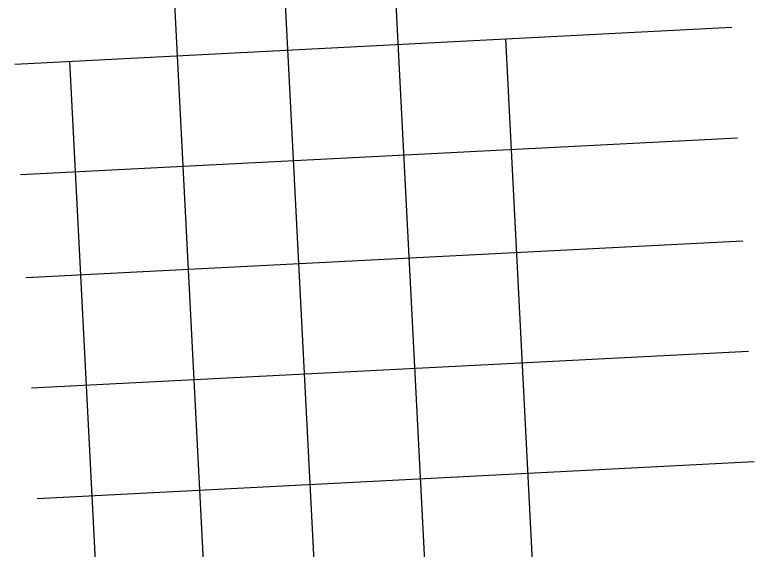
# Model space of a CAD drawing. Header units: inches. Extents: x 69216953 to 69219260, y 27687088 to 27691797.
# Drawn here: x 69217532 to 69219138, y 27689472 to 27690635 of the extents above; entities that cross this region are included whole.
import ezdxf

# ---------------------------------------------------------------- set-up
doc = ezdxf.new("R2010")
doc.units = ezdxf.units.IN
doc.header["$LTSCALE"] = 50
doc.header["$MEASUREMENT"] = 0
doc.layers.add('A-GRID', color=1, linetype='CONTINUOUS')

msp = doc.modelspace()

# ---------------------------------------------------------------- linework, layer by layer
at = {"layer": 'A-GRID'}
for p, q in [((69218541.4, 27687124.7), (69218302.4, 27691778.5)), ((69218301.7, 27687112.3), (69218062.7, 27691766.2)), ((69218062, 27687100), (69217823.1, 27691753.9)), ((69217531.6, 27690527.3), (69219089.5, 27690607.3)), ((69218775.1, 27687136.7), (69218598.2, 27690582.1)), ((69217828.3, 27687088), (69217651.4, 27690533.5)), ((69217543.9, 27690287.7), (69219101.8, 27690367.7)), ((69217555.4, 27690064), (69219113.3, 27690144)), ((69217567.7, 27689824.3), (69219125.6, 27689904.3)), ((69217580, 27689584.6), (69219137.9, 27689664.6))]:
    msp.add_line(p, q, dxfattribs=at)

doc.saveas('drawing.dxf')
